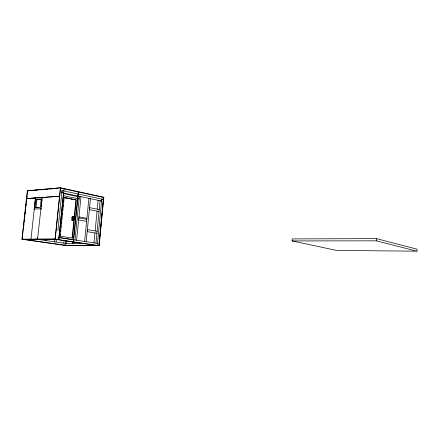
<?xml version="1.0" encoding="UTF-8"?>
<svg xmlns="http://www.w3.org/2000/svg" width="439" height="439" viewBox="0 0 439 439"><rect width="100%" height="100%" fill="white"/><g stroke="black" fill="none" stroke-linecap="round" stroke-linejoin="round"><path stroke-width="0.66" d="M416.973 251.185L417.05 249.176L376.388 238.624L292.215 238.915L292.094 240.923L336.581 250.422L416.973 251.185L376.283 240.835L292.094 240.923M376.283 240.835L376.388 238.624M95.971 243.201L100.076 200.733L101.585 201.051L61.833 192.611L62.047 190.548L103.269 199.416L101.766 199.092L97.304 245.423L63.935 245.242L65.115 245.247L65.603 240.501M98.83 245.648L103.456 197.462L103.796 197.501L60.379 188.073L55.062 239.107L21.95 239.25L27.306 190.685L60.56 187.815L103.818 197.259L99.17 245.686L65.312 245.456M99.011 245.681L103.637 197.506M93.984 242.899L94.95 232.933M95.142 230.947L97.063 211.148M97.255 209.173L98.117 200.316M84.612 241.472L88.87 198.351L90.429 198.68L86.192 241.713M77.681 198.615L79.124 198.96L63.227 195.64L63.507 192.962L61.833 192.611M71.919 217.799C71.991 217.162 72.139 218.446 73.198 218.002L73.225 217.717L71.952 217.514M73.05 220.427L71.919 220.252L72.303 216.46L73.428 216.641L72.929 220.433L73.428 216.641M72.419 216.46L71.919 220.252M72.539 219.473C72.726 217.486 72.627 220.993 73.039 218.792L72.616 218.748M72.748 217.689L72.72 217.974L72.951 217.728M72.808 219.516L73.039 218.792M72.111 238.048L75.963 199.932L63.896 197.44M72.457 243.376L72.66 241.335M73.318 241.818L78.351 191.947L73.34 241.812L73.549 239.76L59.045 237.548L58.672 239.645L63.507 192.962M73.67 243.376L73.873 241.335M74.998 240.007L79.388 196.332L80.985 196.677L76.616 240.254M60.099 234.124L59.891 236.16L72.419 238.042L76.276 199.915L64.204 197.418L60.198 236.16M60.384 231.408L60.522 230.047M60.801 227.331L60.944 225.97M61.224 223.253L61.438 221.218M61.647 219.176L61.789 217.821M62.14 214.424L62.278 213.063M62.557 210.347L62.7 208.991M62.98 206.27L63.123 204.914M63.403 202.198L63.611 200.157M63.787 243.135L64.067 240.435M66.487 243.36L66.766 240.665M54.535 241.785L54.82 239.057M56.093 242.01L56.373 239.282M57.899 230.519L62.047 190.548M58.826 239.645L64.089 188.836M45.047 240.402L45.195 239.041M46.644 240.632L46.786 239.277M37.869 237.861L37.518 239.184L42.199 197.517M40.937 209.288L41.085 207.927M41.211 206.758L41.524 203.844M41.623 202.9L41.957 199.761M42.106 198.406L42.254 197.045M26.774 198.647L35.46 198.011L30.977 239.244M34.209 209.502L35.51 197.539M35.263 207.614L36.157 199.35L41.189 198.993L40.289 207.329L35.263 207.614L36.366 207.823M22.093 239.25L27.619 190.949M22.367 238.607L22.592 236.572M23.783 225.734L23.936 224.378M24.216 221.805L24.381 220.318M24.661 217.777L24.831 216.251M25.105 213.744L25.281 212.191M25.55 209.71L25.698 208.366M25.994 205.677L26.142 204.333M26.4 202.033L26.587 200.299M26.845 198.005L27.031 196.266M30.313 190.718L31.657 190.603M35.021 190.317L37.035 190.142M40.372 189.862L41.743 189.736M45.107 189.45L47.357 189.258M50.441 188.995L52.51 188.814M55.484 188.561L57.383 188.397M27.427 190.91L60.56 187.815L55.215 239.107L22.29 239.282M35.257 197.973L26.57 198.609L59.737 196.238L35.466 197.956M41.387 199.202L36.986 199.509L36.091 207.768L38.605 207.625M39.702 199.542L41.59 199.41M102.474 197.347L103.818 197.259M34.05 209.107L40.997 208.75M23.969 239.518L56.977 239.392M82.878 243.398L65.307 243.354L35.504 239.008M21.95 239.25L65.493 245.483M23.448 239.277L66.629 245.467M55.062 239.107L99.17 245.686M53.975 239.14L97.529 245.642M57.866 237.395L97.502 243.431M96.942 233.268L87.185 231.644L87.383 229.635L97.134 231.287M86.604 221.333L78.658 219.901L78.861 217.87L86.801 219.324M72.303 216.46L73.313 216.647M78.965 216.861L86.9 218.32M99.044 211.538L89.353 209.628L89.551 207.636L99.236 209.568M36.157 199.35L37.26 199.564M64.928 197.923L66.267 198.203M67.118 198.329L68.457 198.604M71.628 199.306L72.973 199.586M63.446 193.583L79.344 196.941"/></g></svg>
